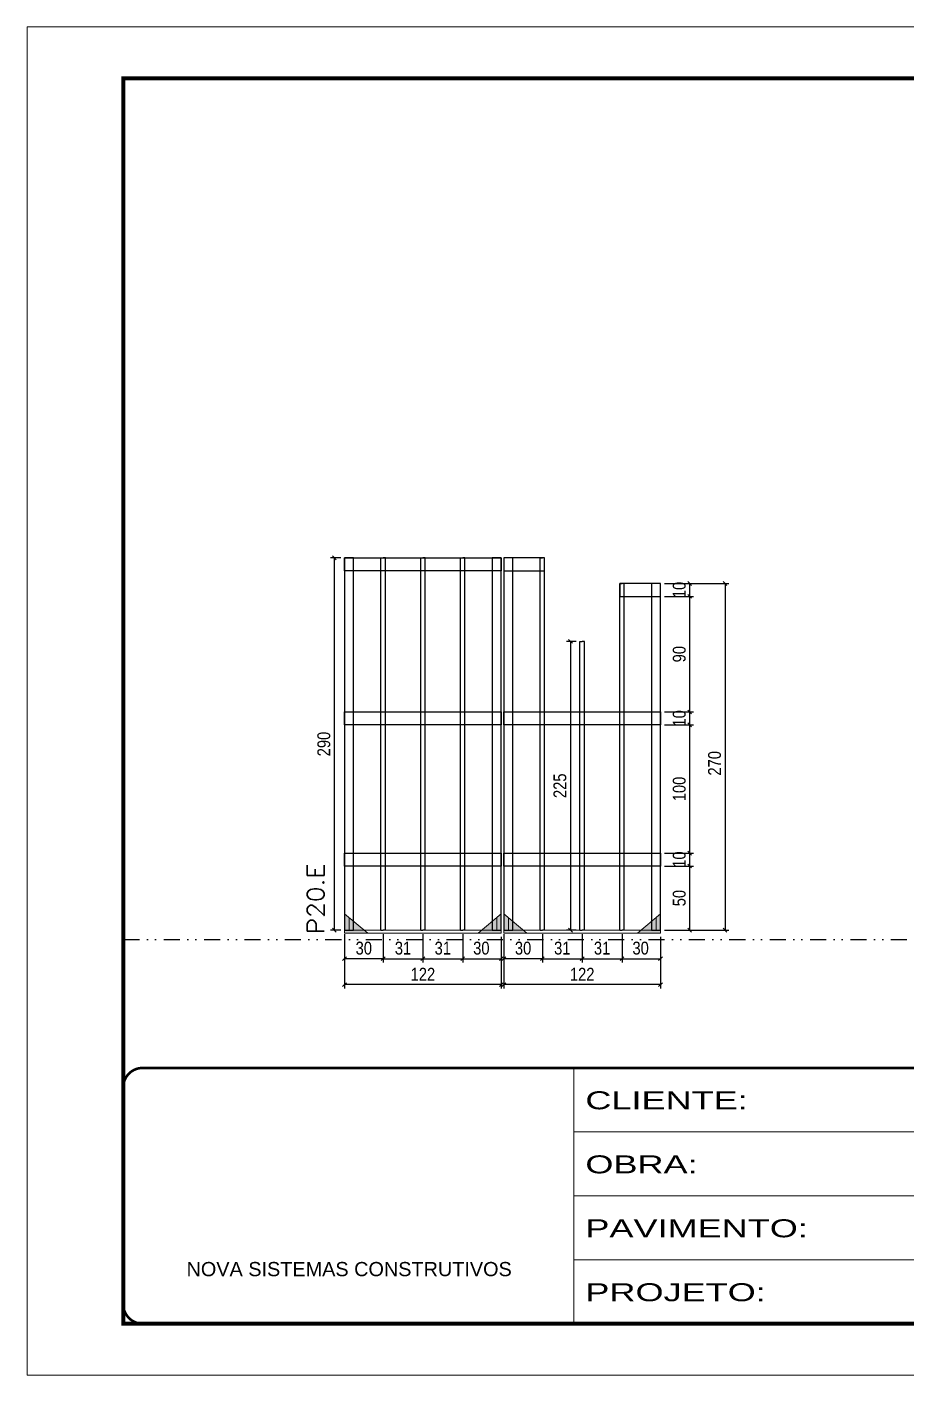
# Model space of a CAD drawing. Extents: x 14400 to 27878, y -21631 to 6985.
# Drawn here: x 19182 to 19866, y 1340 to 2390 of the extents above; entities that cross this region are included whole.
import ezdxf

# ---------------------------------------------------------------- set-up
doc = ezdxf.new("R2010")
doc.units = 0
for name, pattern in [('CONTINUO', [0]), ('DASHED', [0.75, 0.5, -0.25]), ('DIVIDE2', [0.625, 0.25, -0.125, 0, -0.125, 0, -0.125]), ('HIDDEN', [0.375, 0.25, -0.125])]:
    doc.linetypes.add(name, pattern=pattern)
for name, color, linetype in [('COTA', 241, 'Continuous'), ('Nível', 160, 'Continuous'), ('SARR_2.2x10', 60, 'Continuous'), ('SARR_3.5x7', 81, 'Continuous'), ('SARR_7x7', 40, 'Continuous')]:
    doc.layers.add(name, color=color, linetype=linetype)
for name, color, linetype, lineweight in [('Folhas', 255, 'Continuous', 9), ('Madeira', 126, 'Continuous', 18), ('Sarr 2.2x7', 40, 'Continuous', 9), ('SARRAFO DE PRESSAO', 251, 'DASHED', 9), ('Texto Seção', 7, 'Continuous', 15)]:
    doc.layers.add(name, color=color, linetype=linetype, lineweight=lineweight)
doc.styles.add('ARIAL', font='arial.ttf')
doc.styles.add('COTA TECNICA', font='techl___.ttf', dxfattribs={"height": 10})
doc.styles.add('REGUA-120', font='ROMANS.shx', dxfattribs={"height": 15})
doc.styles.add('Tecnologia', font='')
doc.styles.get('Tecnologia').set_extended_font_data('Forgotten Futurist')
doc.dimstyles.new('PAINEL', dxfattribs={"dimtxt": 10, "dimasz": 3, "dimexe": 3, "dimexo": 3, "dimgap": 3, "dimtad": 1, "dimdec": 1, "dimzin": 12, "dimdsep": 46, "dimtxsty": 'COTA TECNICA', "dimblk1": 'OBLIQUE', "dimblk2": 'OBLIQUE', "dimsah": 1, "dimcen": 0.9, "dimclrd": 4, "dimclre": 4, "dimclrt": 240, "dimadec": 1, "dimazin": 3, "dimtfac": 1, "dimtdec": 1, "dimtmove": 0, "dimatfit": 3, "dimfxl": 1, "dimtolj": 1, "dimtzin": 12, "dimarcsym": 0})

# ---------------------------------------------------------------- blocks, each defined once
blk = doc.blocks.new('9999999999')
at = {"color": 30, "linetype": 'CONTINUO'}
for p, q in [((98564.6, 34230.2), (98564.6, 34429.4)), ((98564.6, 34379.6), (99584, 34379.6)), ((98564.6, 34329.8), (99488, 34329.8)), ((98564.6, 34280), (99488, 34280))]:
    blk.add_line(p, q, dxfattribs=at)
at = {"color": 30, "linetype": 'CONTINUO', "const_width": 2}
blk.add_lwpolyline([(99584, 34230.2), (99584, 34414.4, 0.414214), (99569, 34429.4), (98229, 34429.4, 0.414214), (98214, 34414.4), (98214, 34245.2, 0.414214), (98229, 34230.2), (99584, 34230.2)], format="xyb", dxfattribs=at)
at = {"layer": 'Folhas'}
blk.add_lwpolyline([(98139, 34190.2), (99624, 34190.2), (99624, 35240.2), (98139, 35240.2)], close=True, dxfattribs=at)
at = {"layer": 'Folhas', "color": 30, "const_width": 3}
blk.add_lwpolyline([(98214, 34230.2), (99584, 34230.2), (99584, 35200.2), (98214, 35200.2)], close=True, dxfattribs=at)
at = {"color": 7, "linetype": 'Continuous', "ltscale": 5, "style": 'ARIAL'}
blk.add_text('NOVA SISTEMAS CONSTRUTIVOS', height=11.059, dxfattribs=at).set_placement((98263.2, 34267.2))
at = {"layer": 'Folhas', "color": 7, "style": 'Tecnologia', "width": 1.5}
for s, p in [('CLIENTE:', (98573.7, 34397.2)), ('OBRA:', (98573.7, 34347.3)), ('PAVIMENTO:', (98573.7, 34297.5)), ('PROJETO:', (98573.7, 34247.7))]:
    blk.add_text(s, height=14, dxfattribs=at).set_placement(p)
blk = doc.blocks.new('_Oblique')
at = {"color": 0, "linetype": 'ByBlock', "lineweight": -2}
blk.add_line((-0.5, -0.5), (0.5, 0.5), dxfattribs=at)
blk = doc.blocks.new('*D6763')
at = {"layer": 'COTA', "color": 4, "lineweight": -2, "transparency": 16777216}
for p, q in [((19553.2, 1668.7), (19553.2, 1641.5)), ((19675.2, 1668.7), (19675.2, 1641.5)), ((19675.2, 1644.5), (19553.2, 1644.5))]:
    blk.add_line(p, q, dxfattribs=at)
at = {"layer": 'Defpoints', "color": 0, "transparency": 16777216}
for p in [(19553.2, 1671.7), (19675.2, 1671.7), (19553.2, 1644.5)]:
    blk.add_point(p, dxfattribs=at)
at = {"layer": 'COTA', "color": 4, "lineweight": -2, "transparency": 16777216, "xscale": 3, "yscale": 3, "zscale": 3, "rotation": 180}
blk.add_blockref('_Oblique', (19553.2, 1644.5), dxfattribs=at)
at = {"layer": 'COTA', "color": 4, "lineweight": -2, "transparency": 16777216, "xscale": 3, "yscale": 3, "zscale": 3}
blk.add_blockref('_Oblique', (19675.2, 1644.5), dxfattribs=at)
at = {"layer": 'COTA', "color": 240, "transparency": 16777216, "insert": (19614.2, 1652.6), "char_height": 10, "attachment_point": 5, "style": 'COTA TECNICA'}
blk.add_mtext('\\A1;122', dxfattribs=at)
blk = doc.blocks.new('*D6764')
at = {"layer": 'COTA', "color": 4, "lineweight": -2, "transparency": 16777216}
for p, q in [((19553.2, 1683.9), (19553.2, 1661.7)), ((19583.2, 1683.9), (19583.2, 1661.7)), ((19583.2, 1664.7), (19553.2, 1664.7))]:
    blk.add_line(p, q, dxfattribs=at)
at = {"layer": 'Defpoints', "color": 0, "transparency": 16777216}
for p in [(19553.2, 1686.9), (19583.2, 1686.9), (19553.2, 1664.7)]:
    blk.add_point(p, dxfattribs=at)
at = {"layer": 'COTA', "color": 4, "lineweight": -2, "transparency": 16777216, "xscale": 3, "yscale": 3, "zscale": 3, "rotation": 180}
blk.add_blockref('_Oblique', (19553.2, 1664.7), dxfattribs=at)
at = {"layer": 'COTA', "color": 4, "lineweight": -2, "transparency": 16777216, "xscale": 3, "yscale": 3, "zscale": 3}
blk.add_blockref('_Oblique', (19583.2, 1664.7), dxfattribs=at)
at = {"layer": 'COTA', "color": 240, "transparency": 16777216, "insert": (19568.2, 1672.9), "char_height": 10, "attachment_point": 5, "style": 'COTA TECNICA'}
blk.add_mtext('\\A1;30', dxfattribs=at)
blk = doc.blocks.new('*D6765')
at = {"layer": 'COTA', "color": 4, "lineweight": -2, "transparency": 16777216}
for p, q in [((19645.2, 1683.9), (19645.2, 1661.7)), ((19675.2, 1681.7), (19675.2, 1661.7)), ((19645.2, 1664.7), (19675.2, 1664.7))]:
    blk.add_line(p, q, dxfattribs=at)
at = {"layer": 'Defpoints', "color": 0, "transparency": 16777216}
for p in [(19645.2, 1686.9), (19675.2, 1684.7), (19675.2, 1664.7)]:
    blk.add_point(p, dxfattribs=at)
at = {"layer": 'COTA', "color": 4, "lineweight": -2, "transparency": 16777216, "xscale": 3, "yscale": 3, "zscale": 3, "rotation": 180}
blk.add_blockref('_Oblique', (19645.2, 1664.7), dxfattribs=at)
at = {"layer": 'COTA', "color": 4, "lineweight": -2, "transparency": 16777216, "xscale": 3, "yscale": 3, "zscale": 3}
blk.add_blockref('_Oblique', (19675.2, 1664.7), dxfattribs=at)
at = {"layer": 'COTA', "color": 240, "transparency": 16777216, "insert": (19659.7, 1672.9), "char_height": 10, "attachment_point": 5, "style": 'COTA TECNICA'}
blk.add_mtext('\\A1;30', dxfattribs=at)
blk = doc.blocks.new('*D6766')
at = {"layer": 'COTA', "color": 4, "lineweight": -2, "transparency": 16777216}
for p, q in [((19583.2, 1683.9), (19583.2, 1661.7)), ((19614.2, 1683.9), (19614.2, 1661.7)), ((19583.2, 1664.7), (19614.2, 1664.7))]:
    blk.add_line(p, q, dxfattribs=at)
at = {"layer": 'Defpoints', "color": 0, "transparency": 16777216}
for p in [(19583.2, 1686.9), (19614.2, 1686.9), (19614.2, 1664.7)]:
    blk.add_point(p, dxfattribs=at)
at = {"layer": 'COTA', "color": 4, "lineweight": -2, "transparency": 16777216, "xscale": 3, "yscale": 3, "zscale": 3, "rotation": 180}
blk.add_blockref('_Oblique', (19583.2, 1664.7), dxfattribs=at)
at = {"layer": 'COTA', "color": 4, "lineweight": -2, "transparency": 16777216, "xscale": 3, "yscale": 3, "zscale": 3}
blk.add_blockref('_Oblique', (19614.2, 1664.7), dxfattribs=at)
at = {"layer": 'COTA', "color": 240, "transparency": 16777216, "insert": (19598.7, 1672.9), "char_height": 10, "attachment_point": 5, "style": 'COTA TECNICA'}
blk.add_mtext('\\A1;31', dxfattribs=at)
blk = doc.blocks.new('*D6767')
at = {"layer": 'COTA', "color": 4, "lineweight": -2, "transparency": 16777216}
for p, q in [((19678.2, 1736.9), (19700.9, 1736.9)), ((19697.9, 1686.9), (19697.9, 1736.9)), ((19678.2, 1686.9), (19700.9, 1686.9))]:
    blk.add_line(p, q, dxfattribs=at)
at = {"layer": 'Defpoints', "color": 0, "transparency": 16777216}
for p in [(19675.2, 1736.9), (19697.9, 1736.9), (19675.2, 1686.9)]:
    blk.add_point(p, dxfattribs=at)
at = {"layer": 'COTA', "color": 4, "lineweight": -2, "transparency": 16777216, "xscale": 3, "yscale": 3, "zscale": 3}
for p, rotation in [((19697.9, 1736.9), 90), ((19697.9, 1686.9), 270)]:
    blk.add_blockref('_Oblique', p, dxfattribs=dict(at, rotation=rotation))
at = {"layer": 'COTA', "color": 240, "transparency": 16777216, "insert": (19689.8, 1711.9), "char_height": 10, "attachment_point": 5, "rotation": 90, "style": 'COTA TECNICA'}
blk.add_mtext('\\A1;50', dxfattribs=at)
blk = doc.blocks.new('*D6768')
at = {"layer": 'COTA', "color": 4, "lineweight": -2, "transparency": 16777216}
for p, q in [((19614.2, 1683.9), (19614.2, 1661.7)), ((19645.2, 1683.9), (19645.2, 1661.7)), ((19614.2, 1664.7), (19645.2, 1664.7))]:
    blk.add_line(p, q, dxfattribs=at)
at = {"layer": 'Defpoints', "color": 0, "transparency": 16777216}
for p in [(19614.2, 1686.9), (19645.2, 1686.9), (19645.2, 1664.7)]:
    blk.add_point(p, dxfattribs=at)
at = {"layer": 'COTA', "color": 4, "lineweight": -2, "transparency": 16777216, "xscale": 3, "yscale": 3, "zscale": 3, "rotation": 180}
blk.add_blockref('_Oblique', (19614.2, 1664.7), dxfattribs=at)
at = {"layer": 'COTA', "color": 4, "lineweight": -2, "transparency": 16777216, "xscale": 3, "yscale": 3, "zscale": 3}
blk.add_blockref('_Oblique', (19645.2, 1664.7), dxfattribs=at)
at = {"layer": 'COTA', "color": 240, "transparency": 16777216, "insert": (19629.7, 1672.9), "char_height": 10, "attachment_point": 5, "style": 'COTA TECNICA'}
blk.add_mtext('\\A1;31', dxfattribs=at)
blk = doc.blocks.new('*D6769')
at = {"layer": 'COTA', "color": 4, "lineweight": -2, "transparency": 16777216}
for p, q in [((19678.2, 1746.9), (19700.9, 1746.9)), ((19697.9, 1736.9), (19697.9, 1746.9)), ((19678.2, 1736.9), (19700.9, 1736.9))]:
    blk.add_line(p, q, dxfattribs=at)
at = {"layer": 'Defpoints', "color": 0, "transparency": 16777216}
for p in [(19675.2, 1746.9), (19697.9, 1746.9), (19675.2, 1736.9)]:
    blk.add_point(p, dxfattribs=at)
at = {"layer": 'COTA', "color": 4, "lineweight": -2, "transparency": 16777216, "xscale": 3, "yscale": 3, "zscale": 3}
for p, rotation in [((19697.9, 1746.9), 90), ((19697.9, 1736.9), 270)]:
    blk.add_blockref('_Oblique', p, dxfattribs=dict(at, rotation=rotation))
at = {"layer": 'COTA', "color": 240, "transparency": 16777216, "insert": (19689.8, 1741.9), "char_height": 10, "attachment_point": 5, "rotation": 90, "style": 'COTA TECNICA'}
blk.add_mtext('\\A1;10', dxfattribs=at)
blk = doc.blocks.new('*D6770')
at = {"layer": 'COTA', "color": 4, "lineweight": -2, "transparency": 16777216}
for p, q in [((19678.2, 1846.9), (19700.9, 1846.9)), ((19697.9, 1746.9), (19697.9, 1846.9)), ((19678.2, 1746.9), (19700.9, 1746.9))]:
    blk.add_line(p, q, dxfattribs=at)
at = {"layer": 'Defpoints', "color": 0, "transparency": 16777216}
for p in [(19675.2, 1846.9), (19697.9, 1846.9), (19675.2, 1746.9)]:
    blk.add_point(p, dxfattribs=at)
at = {"layer": 'COTA', "color": 4, "lineweight": -2, "transparency": 16777216, "xscale": 3, "yscale": 3, "zscale": 3}
for p, rotation in [((19697.9, 1846.9), 90), ((19697.9, 1746.9), 270)]:
    blk.add_blockref('_Oblique', p, dxfattribs=dict(at, rotation=rotation))
at = {"layer": 'COTA', "color": 240, "transparency": 16777216, "insert": (19689.8, 1796.9), "char_height": 10, "attachment_point": 5, "rotation": 90, "style": 'COTA TECNICA'}
blk.add_mtext('\\A1;100', dxfattribs=at)
blk = doc.blocks.new('*D6771')
at = {"layer": 'COTA', "color": 4, "lineweight": -2, "transparency": 16777216}
for p, q in [((19678.2, 1856.9), (19700.9, 1856.9)), ((19697.9, 1846.9), (19697.9, 1856.9)), ((19678.2, 1846.9), (19700.9, 1846.9))]:
    blk.add_line(p, q, dxfattribs=at)
at = {"layer": 'Defpoints', "color": 0, "transparency": 16777216}
for p in [(19675.2, 1856.9), (19697.9, 1856.9), (19675.2, 1846.9)]:
    blk.add_point(p, dxfattribs=at)
at = {"layer": 'COTA', "color": 4, "lineweight": -2, "transparency": 16777216, "xscale": 3, "yscale": 3, "zscale": 3}
for p, rotation in [((19697.9, 1856.9), 90), ((19697.9, 1846.9), 270)]:
    blk.add_blockref('_Oblique', p, dxfattribs=dict(at, rotation=rotation))
at = {"layer": 'COTA', "color": 240, "transparency": 16777216, "insert": (19689.8, 1851.9), "char_height": 10, "attachment_point": 5, "rotation": 90, "style": 'COTA TECNICA'}
blk.add_mtext('\\A1;10', dxfattribs=at)
blk = doc.blocks.new('*D6772')
at = {"layer": 'COTA', "color": 4, "lineweight": -2, "transparency": 16777216}
for p, q in [((19678.2, 1946.9), (19700.9, 1946.9)), ((19697.9, 1856.9), (19697.9, 1946.9)), ((19678.2, 1856.9), (19700.9, 1856.9))]:
    blk.add_line(p, q, dxfattribs=at)
at = {"layer": 'Defpoints', "color": 0, "transparency": 16777216}
for p in [(19675.2, 1946.9), (19697.9, 1946.9), (19675.2, 1856.9)]:
    blk.add_point(p, dxfattribs=at)
at = {"layer": 'COTA', "color": 4, "lineweight": -2, "transparency": 16777216, "xscale": 3, "yscale": 3, "zscale": 3}
for p, rotation in [((19697.9, 1946.9), 90), ((19697.9, 1856.9), 270)]:
    blk.add_blockref('_Oblique', p, dxfattribs=dict(at, rotation=rotation))
at = {"layer": 'COTA', "color": 240, "transparency": 16777216, "insert": (19689.8, 1901.9), "char_height": 10, "attachment_point": 5, "rotation": 90, "style": 'COTA TECNICA'}
blk.add_mtext('\\A1;90', dxfattribs=at)
blk = doc.blocks.new('*D6773')
at = {"layer": 'COTA', "color": 4, "lineweight": -2, "transparency": 16777216}
for p, q in [((19678.2, 1956.9), (19700.9, 1956.9)), ((19697.9, 1946.9), (19697.9, 1956.9)), ((19678.2, 1946.9), (19700.9, 1946.9))]:
    blk.add_line(p, q, dxfattribs=at)
at = {"layer": 'Defpoints', "color": 0, "transparency": 16777216}
for p in [(19675.2, 1956.9), (19697.9, 1956.9), (19675.2, 1946.9)]:
    blk.add_point(p, dxfattribs=at)
at = {"layer": 'COTA', "color": 4, "lineweight": -2, "transparency": 16777216, "xscale": 3, "yscale": 3, "zscale": 3}
for p, rotation in [((19697.9, 1956.9), 90), ((19697.9, 1946.9), 270)]:
    blk.add_blockref('_Oblique', p, dxfattribs=dict(at, rotation=rotation))
at = {"layer": 'COTA', "color": 240, "transparency": 16777216, "insert": (19689.8, 1951.9), "char_height": 10, "attachment_point": 5, "rotation": 90, "style": 'COTA TECNICA'}
blk.add_mtext('\\A1;10', dxfattribs=at)
blk = doc.blocks.new('*D6774')
at = {"layer": 'COTA', "color": 4, "lineweight": -2, "transparency": 16777216}
for p, q in [((19678.2, 1956.9), (19728.4, 1956.9)), ((19725.4, 1956.9), (19725.4, 1686.9)), ((19678.2, 1686.9), (19728.4, 1686.9))]:
    blk.add_line(p, q, dxfattribs=at)
at = {"layer": 'Defpoints', "color": 0, "transparency": 16777216}
for p in [(19675.2, 1956.9), (19675.2, 1686.9), (19725.4, 1686.9)]:
    blk.add_point(p, dxfattribs=at)
at = {"layer": 'COTA', "color": 4, "lineweight": -2, "transparency": 16777216, "xscale": 3, "yscale": 3, "zscale": 3}
for p, rotation in [((19725.4, 1956.9), 90), ((19725.4, 1686.9), 270)]:
    blk.add_blockref('_Oblique', p, dxfattribs=dict(at, rotation=rotation))
at = {"layer": 'COTA', "color": 240, "transparency": 16777216, "insert": (19717.3, 1816.9), "char_height": 10, "attachment_point": 5, "rotation": 90, "style": 'COTA TECNICA'}
blk.add_mtext('\\A1;270', dxfattribs=at)
blk = doc.blocks.new('*D6775')
at = {"layer": 'COTA', "color": 4, "lineweight": -2, "transparency": 16777216}
for p, q in [((19429.2, 1668.7), (19429.2, 1641.5)), ((19551.2, 1668.7), (19551.2, 1641.5)), ((19551.2, 1644.5), (19429.2, 1644.5))]:
    blk.add_line(p, q, dxfattribs=at)
at = {"layer": 'Defpoints', "color": 0, "transparency": 16777216}
for p in [(19429.2, 1671.7), (19551.2, 1671.7), (19429.2, 1644.5)]:
    blk.add_point(p, dxfattribs=at)
at = {"layer": 'COTA', "color": 4, "lineweight": -2, "transparency": 16777216, "xscale": 3, "yscale": 3, "zscale": 3, "rotation": 180}
blk.add_blockref('_Oblique', (19429.2, 1644.5), dxfattribs=at)
at = {"layer": 'COTA', "color": 4, "lineweight": -2, "transparency": 16777216, "xscale": 3, "yscale": 3, "zscale": 3}
blk.add_blockref('_Oblique', (19551.2, 1644.5), dxfattribs=at)
at = {"layer": 'COTA', "color": 240, "transparency": 16777216, "insert": (19490.2, 1652.6), "char_height": 10, "attachment_point": 5, "style": 'COTA TECNICA'}
blk.add_mtext('\\A1;122', dxfattribs=at)
blk = doc.blocks.new('*D6776')
at = {"layer": 'COTA', "color": 4, "lineweight": -2, "transparency": 16777216}
for p, q in [((19429.2, 1683.9), (19429.2, 1661.7)), ((19459.2, 1683.9), (19459.2, 1661.7)), ((19459.2, 1664.7), (19429.2, 1664.7))]:
    blk.add_line(p, q, dxfattribs=at)
at = {"layer": 'Defpoints', "color": 0, "transparency": 16777216}
for p in [(19429.2, 1686.9), (19459.2, 1686.9), (19429.2, 1664.7)]:
    blk.add_point(p, dxfattribs=at)
at = {"layer": 'COTA', "color": 4, "lineweight": -2, "transparency": 16777216, "xscale": 3, "yscale": 3, "zscale": 3, "rotation": 180}
blk.add_blockref('_Oblique', (19429.2, 1664.7), dxfattribs=at)
at = {"layer": 'COTA', "color": 4, "lineweight": -2, "transparency": 16777216, "xscale": 3, "yscale": 3, "zscale": 3}
blk.add_blockref('_Oblique', (19459.2, 1664.7), dxfattribs=at)
at = {"layer": 'COTA', "color": 240, "transparency": 16777216, "insert": (19444.2, 1672.9), "char_height": 10, "attachment_point": 5, "style": 'COTA TECNICA'}
blk.add_mtext('\\A1;30', dxfattribs=at)
blk = doc.blocks.new('*D6777')
at = {"layer": 'COTA', "color": 4, "lineweight": -2, "transparency": 16777216}
for p, q in [((19521.2, 1683.9), (19521.2, 1661.7)), ((19551.2, 1681.7), (19551.2, 1661.7)), ((19521.2, 1664.7), (19551.2, 1664.7))]:
    blk.add_line(p, q, dxfattribs=at)
at = {"layer": 'Defpoints', "color": 0, "transparency": 16777216}
for p in [(19521.2, 1686.9), (19551.2, 1684.7), (19551.2, 1664.7)]:
    blk.add_point(p, dxfattribs=at)
at = {"layer": 'COTA', "color": 4, "lineweight": -2, "transparency": 16777216, "xscale": 3, "yscale": 3, "zscale": 3, "rotation": 180}
blk.add_blockref('_Oblique', (19521.2, 1664.7), dxfattribs=at)
at = {"layer": 'COTA', "color": 4, "lineweight": -2, "transparency": 16777216, "xscale": 3, "yscale": 3, "zscale": 3}
blk.add_blockref('_Oblique', (19551.2, 1664.7), dxfattribs=at)
at = {"layer": 'COTA', "color": 240, "transparency": 16777216, "insert": (19535.7, 1672.9), "char_height": 10, "attachment_point": 5, "style": 'COTA TECNICA'}
blk.add_mtext('\\A1;30', dxfattribs=at)
blk = doc.blocks.new('*D6778')
at = {"layer": 'COTA', "color": 4, "lineweight": -2, "transparency": 16777216}
for p, q in [((19459.2, 1683.9), (19459.2, 1661.7)), ((19490.2, 1683.9), (19490.2, 1661.7)), ((19459.2, 1664.7), (19490.2, 1664.7))]:
    blk.add_line(p, q, dxfattribs=at)
at = {"layer": 'Defpoints', "color": 0, "transparency": 16777216}
for p in [(19459.2, 1686.9), (19490.2, 1686.9), (19490.2, 1664.7)]:
    blk.add_point(p, dxfattribs=at)
at = {"layer": 'COTA', "color": 4, "lineweight": -2, "transparency": 16777216, "xscale": 3, "yscale": 3, "zscale": 3, "rotation": 180}
blk.add_blockref('_Oblique', (19459.2, 1664.7), dxfattribs=at)
at = {"layer": 'COTA', "color": 4, "lineweight": -2, "transparency": 16777216, "xscale": 3, "yscale": 3, "zscale": 3}
blk.add_blockref('_Oblique', (19490.2, 1664.7), dxfattribs=at)
at = {"layer": 'COTA', "color": 240, "transparency": 16777216, "insert": (19474.7, 1672.9), "char_height": 10, "attachment_point": 5, "style": 'COTA TECNICA'}
blk.add_mtext('\\A1;31', dxfattribs=at)
blk = doc.blocks.new('*D6779')
at = {"layer": 'COTA', "color": 4, "lineweight": -2, "transparency": 16777216}
for p, q in [((19490.2, 1683.9), (19490.2, 1661.7)), ((19521.2, 1683.9), (19521.2, 1661.7)), ((19490.2, 1664.7), (19521.2, 1664.7))]:
    blk.add_line(p, q, dxfattribs=at)
at = {"layer": 'Defpoints', "color": 0, "transparency": 16777216}
for p in [(19490.2, 1686.9), (19521.2, 1686.9), (19521.2, 1664.7)]:
    blk.add_point(p, dxfattribs=at)
at = {"layer": 'COTA', "color": 4, "lineweight": -2, "transparency": 16777216, "xscale": 3, "yscale": 3, "zscale": 3, "rotation": 180}
blk.add_blockref('_Oblique', (19490.2, 1664.7), dxfattribs=at)
at = {"layer": 'COTA', "color": 4, "lineweight": -2, "transparency": 16777216, "xscale": 3, "yscale": 3, "zscale": 3}
blk.add_blockref('_Oblique', (19521.2, 1664.7), dxfattribs=at)
at = {"layer": 'COTA', "color": 240, "transparency": 16777216, "insert": (19505.7, 1672.9), "char_height": 10, "attachment_point": 5, "style": 'COTA TECNICA'}
blk.add_mtext('\\A1;31', dxfattribs=at)
blk = doc.blocks.new('*D6800')
at = {"layer": 'COTA', "color": 4, "lineweight": -2, "transparency": 16777216}
for p, q in [((19609.5, 1911.9), (19602.1, 1911.9)), ((19605.1, 1911.9), (19605.1, 1686.9)), ((19609.5, 1686.9), (19602.1, 1686.9))]:
    blk.add_line(p, q, dxfattribs=at)
at = {"layer": 'Defpoints', "color": 0, "transparency": 16777216}
for p in [(19612.5, 1911.9), (19605.1, 1686.9), (19612.5, 1686.9)]:
    blk.add_point(p, dxfattribs=at)
at = {"layer": 'COTA', "color": 4, "lineweight": -2, "transparency": 16777216, "xscale": 3, "yscale": 3, "zscale": 3}
for p, rotation in [((19605.1, 1911.9), 90), ((19605.1, 1686.9), 270)]:
    blk.add_blockref('_Oblique', p, dxfattribs=dict(at, rotation=rotation))
at = {"layer": 'COTA', "color": 240, "transparency": 16777216, "insert": (19596.9, 1799.4), "char_height": 10, "attachment_point": 5, "rotation": 90, "style": 'COTA TECNICA'}
blk.add_mtext('\\A1;225', dxfattribs=at)
blk = doc.blocks.new('*D7468')
at = {"layer": 'COTA', "color": 4, "lineweight": -2, "transparency": 16777216}
for p, q in [((19426.2, 1976.9), (19418.2, 1976.9)), ((19421.2, 1976.9), (19421.2, 1686.9)), ((19426.2, 1686.9), (19418.2, 1686.9))]:
    blk.add_line(p, q, dxfattribs=at)
at = {"layer": 'Defpoints', "color": 0, "transparency": 16777216}
for p in [(19429.2, 1976.9), (19421.2, 1686.9), (19429.2, 1686.9)]:
    blk.add_point(p, dxfattribs=at)
at = {"layer": 'COTA', "color": 4, "lineweight": -2, "transparency": 16777216, "xscale": 3, "yscale": 3, "zscale": 3}
for p, rotation in [((19421.2, 1976.9), 90), ((19421.2, 1686.9), 270)]:
    blk.add_blockref('_Oblique', p, dxfattribs=dict(at, rotation=rotation))
at = {"layer": 'COTA', "color": 240, "transparency": 16777216, "insert": (19413.1, 1831.9), "char_height": 10, "attachment_point": 5, "rotation": 90, "style": 'COTA TECNICA'}
blk.add_mtext('\\A1;290', dxfattribs=at)

msp = doc.modelspace()

# ---------------------------------------------------------------- hatches: boundary and pattern name
at = {"layer": 'Madeira'}
h = msp.add_hatch(color=252, dxfattribs=at)
h.dxf.hatch_style = 2
h.paths.add_polyline_path([(19429.21, 1699.71), (19429.21, 1684.71), (19447.21, 1684.71)])
h = msp.add_hatch(color=252, dxfattribs=at)
h.dxf.hatch_style = 2
h.paths.add_polyline_path([(19551.21, 1699.71), (19551.21, 1684.71), (19533.21, 1684.71)])
h = msp.add_hatch(color=252, dxfattribs=at)
h.dxf.hatch_style = 2
h.paths.add_polyline_path([(19553.21, 1699.71), (19553.21, 1684.71), (19571.21, 1684.71)])
h = msp.add_hatch(color=252, dxfattribs=at)
h.dxf.hatch_style = 2
h.paths.add_polyline_path([(19675.21, 1699.71), (19675.21, 1684.71), (19657.21, 1684.71)])

# ---------------------------------------------------------------- linework, layer by layer
at = {"layer": 'Madeira', "color": 1, "linetype": 'HIDDEN'}
for p, q in [((19432.71, 1696.21), (19432.71, 1686.91)), ((19432.71, 1696.21), (19432.71, 1686.91)), ((19436.21, 1692.71), (19436.21, 1686.91)), ((19547.71, 1696.21), (19547.71, 1686.91)), ((19547.71, 1696.21), (19547.71, 1686.91)), ((19556.71, 1696.21), (19556.71, 1686.91)), ((19556.71, 1696.21), (19556.71, 1686.91)), ((19560.21, 1692.71), (19560.21, 1686.91)), ((19671.71, 1696.21), (19671.71, 1686.91)), ((19671.71, 1696.21), (19671.71, 1686.91)), ((19439.04, 1686.91), (19429.21, 1686.91)), ((19439.04, 1686.91), (19429.21, 1686.91)), ((19445.01, 1686.91), (19429.21, 1686.91)), ((19535.41, 1686.91), (19551.21, 1686.91)), ((19541.37, 1686.91), (19551.21, 1686.91)), ((19541.37, 1686.91), (19551.21, 1686.91)), ((19563.04, 1686.91), (19553.21, 1686.91)), ((19563.04, 1686.91), (19553.21, 1686.91)), ((19569.01, 1686.91), (19553.21, 1686.91)), ((19659.41, 1686.91), (19675.21, 1686.91)), ((19665.37, 1686.91), (19675.21, 1686.91)), ((19665.37, 1686.91), (19675.21, 1686.91))]:
    msp.add_line(p, q, dxfattribs=at)
at = {"layer": 'Madeira'}
for p, q in [((19429.21, 1686.91), (19429.21, 1684.71)), ((19429.21, 1686.91), (19429.21, 1684.71)), ((19429.21, 1686.91), (19429.21, 1684.71)), ((19553.21, 1686.91), (19553.21, 1684.71)), ((19553.21, 1686.91), (19553.21, 1684.71)), ((19553.21, 1686.91), (19553.21, 1684.71))]:
    msp.add_line(p, q, dxfattribs=at)
at = {"layer": 'Madeira', "color": 0}
for points in [[(19429.21, 1699.71), (19429.21, 1684.71), (19447.21, 1684.71), (19429.21, 1699.71)], [(19551.21, 1699.71), (19551.21, 1684.71), (19533.21, 1684.71), (19551.21, 1699.71)], [(19553.21, 1699.71), (19553.21, 1684.71), (19571.21, 1684.71), (19553.21, 1699.71)], [(19675.21, 1699.71), (19675.21, 1684.71), (19657.21, 1684.71), (19675.21, 1699.71)]]:
    msp.add_lwpolyline(points, dxfattribs=at)
at = {"layer": 'Nível', "color": 4, "linetype": 'DIVIDE2', "ltscale": 50}
msp.add_line((19256.97, 1679.71), (20626.97, 1679.71), dxfattribs=at)
at = {"layer": 'Sarr 2.2x7'}
for points in [[(19551.21, 1686.91), (19429.21, 1686.91), (19429.21, 1684.71), (19551.21, 1684.71)], [(19675.21, 1686.91), (19553.21, 1686.91), (19553.21, 1684.71), (19675.21, 1684.71)]]:
    msp.add_lwpolyline(points, close=True, dxfattribs=at)
at = {"layer": 'SARR_2.2x10'}
for points in [[(19429.21, 1976.87), (19551.21, 1976.87), (19551.21, 1966.87), (19429.21, 1966.87)], [(19584.96, 1976.88), (19553.21, 1976.87), (19553.21, 1966.87), (19584.96, 1966.88)], [(19675.21, 1956.87), (19643.46, 1956.87), (19643.46, 1946.87), (19675.21, 1946.87)], [(19429.21, 1856.87), (19551.21, 1856.87), (19551.21, 1846.87), (19429.21, 1846.87)], [(19553.21, 1856.87), (19675.21, 1856.87), (19675.21, 1846.87), (19553.21, 1846.87)], [(19429.21, 1746.87), (19551.21, 1746.87), (19551.21, 1736.87), (19429.21, 1736.87)], [(19553.21, 1746.87), (19675.21, 1746.87), (19675.21, 1736.87), (19553.21, 1736.87)]]:
    msp.add_lwpolyline(points, close=True, dxfattribs=at)
at = {"layer": 'SARR_3.5x7'}
for p, q in [((19457.46, 1686.91), (19457.46, 1976.87)), ((19457.46, 1976.87), (19459.21, 1976.87)), ((19460.96, 1976.87), (19459.21, 1976.87)), ((19460.96, 1686.91), (19460.96, 1976.87)), ((19488.46, 1686.91), (19488.46, 1976.87)), ((19488.46, 1976.87), (19490.21, 1976.87)), ((19491.96, 1976.87), (19490.21, 1976.87)), ((19491.96, 1686.91), (19491.96, 1976.87)), ((19519.46, 1686.91), (19519.46, 1976.87)), ((19519.46, 1976.87), (19521.21, 1976.87)), ((19522.96, 1976.87), (19521.21, 1976.87)), ((19522.96, 1686.91), (19522.96, 1976.87)), ((19581.46, 1686.91), (19581.46, 1976.87)), ((19581.46, 1976.87), (19583.21, 1976.87)), ((19584.96, 1976.87), (19583.21, 1976.87)), ((19584.96, 1686.91), (19584.96, 1976.87)), ((19643.46, 1686.91), (19643.46, 1956.87)), ((19643.46, 1956.87), (19645.21, 1956.87)), ((19646.96, 1956.87), (19645.21, 1956.87)), ((19646.96, 1686.91), (19646.96, 1956.87)), ((19612.46, 1686.91), (19612.46, 1911.87)), ((19612.46, 1911.87), (19614.21, 1911.87)), ((19615.96, 1911.87), (19614.21, 1911.87)), ((19615.96, 1686.91), (19615.96, 1911.87)), ((19457.46, 1686.91), (19459.21, 1686.91)), ((19460.96, 1686.91), (19459.21, 1686.91)), ((19488.46, 1686.91), (19490.21, 1686.91)), ((19491.96, 1686.91), (19490.21, 1686.91)), ((19519.46, 1686.91), (19521.21, 1686.91)), ((19522.96, 1686.91), (19521.21, 1686.91)), ((19581.46, 1686.91), (19583.21, 1686.91)), ((19584.96, 1686.91), (19583.21, 1686.91)), ((19612.46, 1686.91), (19614.21, 1686.91)), ((19615.96, 1686.91), (19614.21, 1686.91)), ((19643.46, 1686.91), (19645.21, 1686.91)), ((19646.96, 1686.91), (19645.21, 1686.91))]:
    msp.add_line(p, q, dxfattribs=at)
at = {"layer": 'SARR_7x7'}
for points in [[(19429.21, 1686.91), (19436.21, 1686.91), (19436.21, 1976.87), (19429.21, 1976.87)], [(19544.21, 1686.91), (19551.21, 1686.91), (19551.21, 1976.87), (19544.21, 1976.87)], [(19553.21, 1686.91), (19560.21, 1686.91), (19560.21, 1976.87), (19553.21, 1976.87)], [(19668.21, 1686.91), (19675.21, 1686.91), (19675.21, 1956.87), (19668.21, 1956.87)]]:
    msp.add_lwpolyline(points, close=True, dxfattribs=at)

# ---------------------------------------------------------------- block references
at = {"layer": 'SARRAFO DE PRESSAO', "color": 6, "linetype": 'ByBlock'}
msp.add_blockref('9999999999', (-78957.01, -32849.78), dxfattribs=at)

# ---------------------------------------------------------------- texts
at = {"layer": 'Texto Seção', "style": 'REGUA-120', "width": 1.1}
msp.add_text('P20.E', height=13, rotation=90, dxfattribs=at).set_placement((19413.21, 1683.6))

# ---------------------------------------------------------------- dimensions: what is measured, and where the dimension line sits
at = {"layer": 'COTA'}
for base, p1, p2, picture, middle in [((19421.24, 1686.91), (19429.21, 1976.87), (19429.21, 1686.91), '*D7468', (19413.11, 1831.89)), ((19605.05, 1686.91), (19612.46, 1911.87), (19612.46, 1686.91), '*D6800', (19596.94, 1799.39))]:
    dim = msp.add_linear_dim(base=base, p1=p1, p2=p2, angle=90, dimstyle='PAINEL', dxfattribs=at)
    dim.commit()
    dim.dimension.update_dxf_attribs({"geometry": picture, "text_midpoint": middle})
for base, p1, p2, picture, middle in [((19697.91, 1956.91), (19675.21, 1946.91), (19675.21, 1956.91), '*D6773', (19697.91, 1951.91)), ((19725.41, 1686.91), (19675.21, 1956.87), (19675.21, 1686.91), '*D6774', (19725.41, 1816.87)), ((19697.91, 1856.91), (19675.21, 1846.91), (19675.21, 1856.91), '*D6771', (19697.91, 1851.91)), ((19697.91, 1746.91), (19675.21, 1736.91), (19675.21, 1746.91), '*D6769', (19697.91, 1741.91))]:
    dim = msp.add_linear_dim(base=base, p1=p1, p2=p2, angle=90, dimstyle='PAINEL', override={"dimtmove": 1}, dxfattribs=at)
    dim.commit()
    dim.dimension.update_dxf_attribs({"geometry": picture, "text_midpoint": middle, "dimtype": 160})
for base, p1, p2, angle, picture, middle in [((19697.91, 1946.91), (19675.21, 1856.91), (19675.21, 1946.91), 90, '*D6772', (19689.78, 1901.91)), ((19697.91, 1846.91), (19675.21, 1746.91), (19675.21, 1846.91), 90, '*D6770', (19689.8, 1796.91)), ((19697.91, 1736.91), (19675.21, 1686.91), (19675.21, 1736.91), 90, '*D6767', (19689.8, 1711.91)), ((19429.21, 1664.71), (19459.21, 1686.91), (19429.21, 1686.91), 180, '*D6776', (19444.21, 1672.93)), ((19553.21, 1664.71), (19583.21, 1686.91), (19553.21, 1686.91), 180, '*D6764', (19568.21, 1672.93)), ((19429.21, 1644.53), (19551.21, 1671.71), (19429.21, 1671.71), 180, '*D6775', (19490.21, 1652.59)), ((19553.21, 1644.53), (19675.21, 1671.71), (19553.21, 1671.71), 180, '*D6763', (19614.21, 1652.59))]:
    dim = msp.add_linear_dim(base=base, p1=p1, p2=p2, angle=angle, dimstyle='PAINEL', override={"dimtmove": 1}, dxfattribs=at)
    dim.commit()
    dim.dimension.update_dxf_attribs({"geometry": picture, "text_midpoint": middle})
for base, p1, p2, picture, middle in [((19490.21, 1664.71), (19459.21, 1686.91), (19490.21, 1686.91), '*D6778', (19474.71, 1672.93)), ((19521.21, 1664.71), (19490.21, 1686.91), (19521.21, 1686.91), '*D6779', (19505.71, 1672.93)), ((19614.21, 1664.71), (19583.21, 1686.91), (19614.21, 1686.91), '*D6766', (19598.71, 1672.93)), ((19645.21, 1664.71), (19614.21, 1686.91), (19645.21, 1686.91), '*D6768', (19629.71, 1672.93))]:
    dim = msp.add_linear_dim(base=base, p1=p1, p2=p2, dimstyle='PAINEL', override={"dimtmove": 1}, dxfattribs=at)
    dim.commit()
    dim.dimension.update_dxf_attribs({"geometry": picture, "text_midpoint": middle})
for base, p1, p2, picture, middle in [((19551.21, 1664.71), (19521.21, 1686.91), (19551.21, 1684.71), '*D6777', (19535.71, 1664.71)), ((19675.21, 1664.71), (19645.21, 1686.91), (19675.21, 1684.71), '*D6765', (19659.71, 1664.71))]:
    dim = msp.add_linear_dim(base=base, p1=p1, p2=p2, dimstyle='PAINEL', override={"dimtmove": 1}, dxfattribs=at)
    dim.commit()
    dim.dimension.update_dxf_attribs({"geometry": picture, "text_midpoint": middle, "dimtype": 160})

doc.saveas('drawing.dxf')
